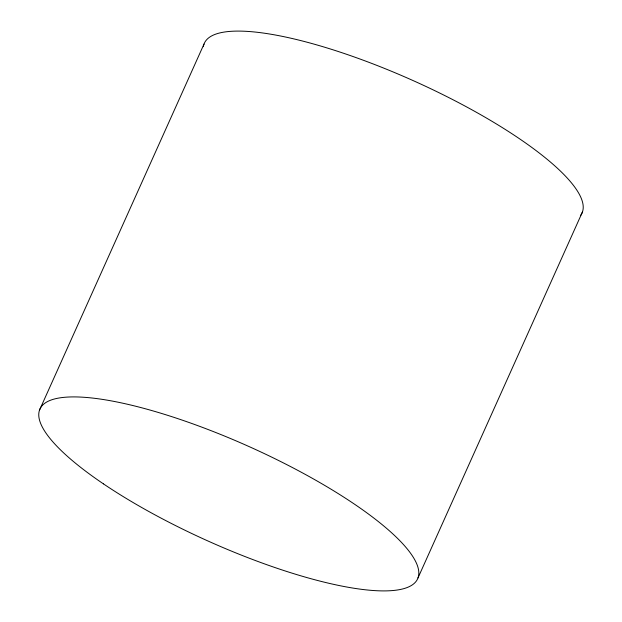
<?xml version="1.0" encoding="UTF-8"?>
<svg xmlns="http://www.w3.org/2000/svg" width="622" height="622" viewBox="0 0 622 622"><rect width="100%" height="100%" fill="white"/><g stroke="black" fill="none" stroke-linecap="round" stroke-linejoin="round"><path stroke-width="0.93" d="M39.606 409.898L204.008 44.076M417.992 577.924L582.394 212.102M203.355 46.681A207.04 51.486 24.2 0 1 412.573 80.347A207.04 51.486 24.2 0 1 580.723 215.243M103.439 483.869A207.04 51.486 24.2 0 0 415.146 582.48A207.04 51.486 24.2 0 0 167.8 415.379A207.04 51.486 24.2 0 0 103.439 483.869"/></g></svg>
